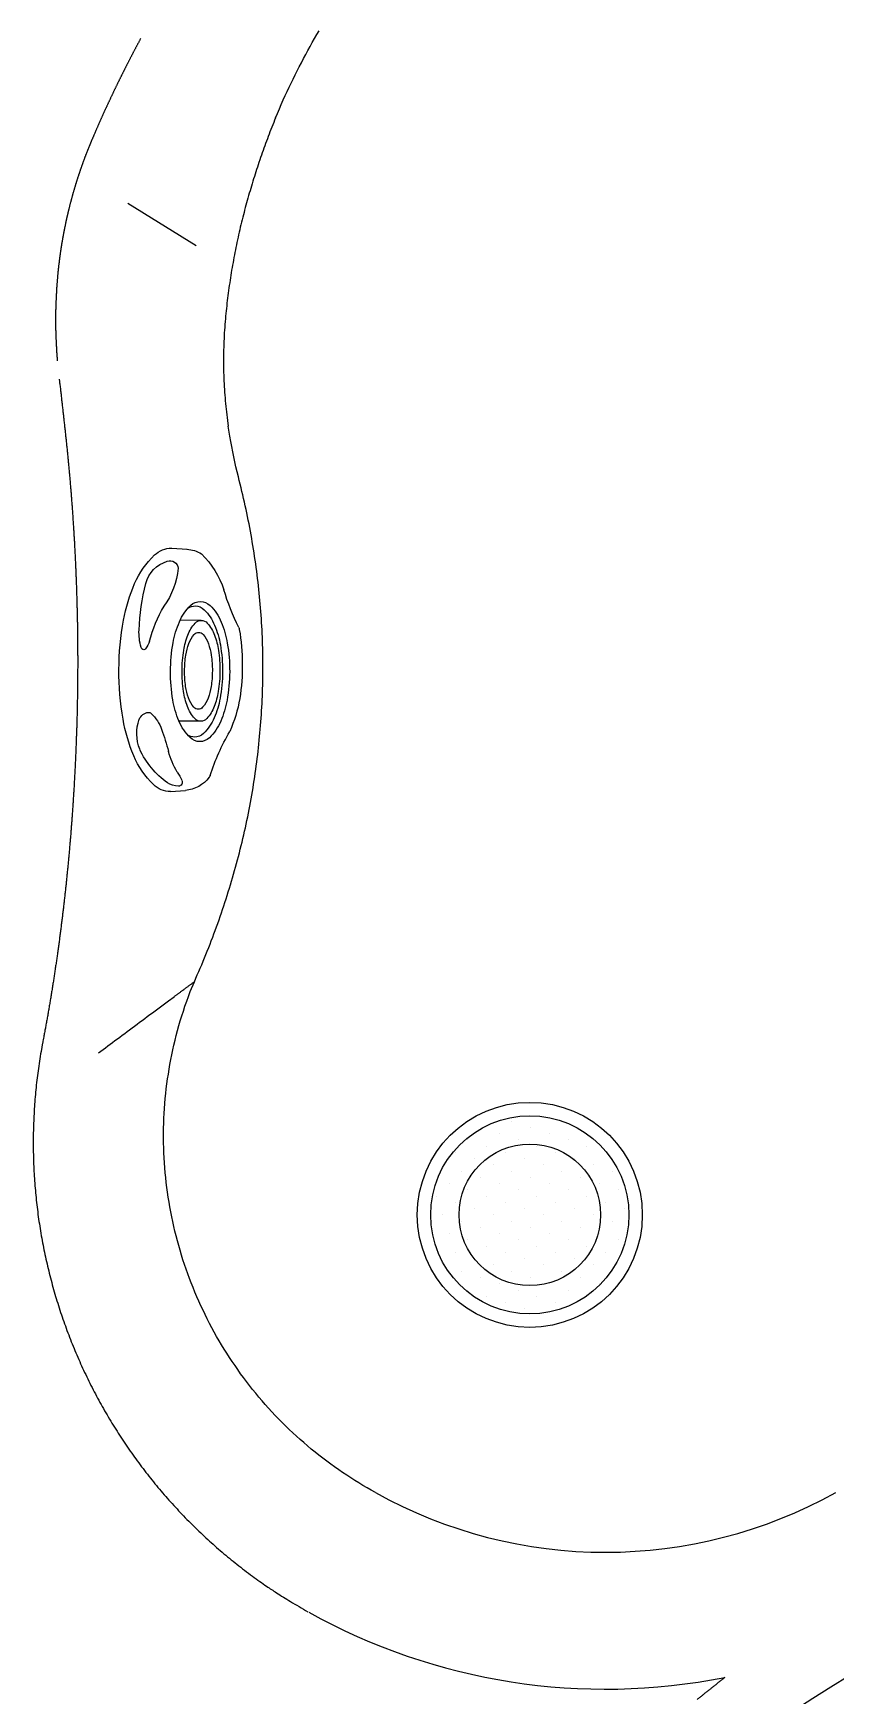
# Model space of a CAD drawing. Extents: x 527 to 614, y 487 to 635.
# Drawn here: x 554.04 to 568.21, y 525.26 to 554.62 of the extents above; entities that cross this region are included whole.
import ezdxf

# ---------------------------------------------------------------- set-up
doc = ezdxf.new("R2010")
doc.units = 0
doc.header["$MEASUREMENT"] = 0
doc.layers.add('1', color=4, linetype='Continuous')
doc.layers.add('SPA', color=2, linetype='Continuous')

# ---------------------------------------------------------------- blocks, each defined once
blk = doc.blocks.new('94JET')
at = {"layer": '1', "color": 2}
for p, q in [((0.921, 2.15), (1.187, 2.128)), ((1.45, 0.905), (1.065, 0.905)), ((1.45, -0.876), (1.076, -0.876)), ((0.921, -2.15), (1.195, -2.132))]:
    blk.add_line(p, q, dxfattribs=at)
blk.add_lwpolyline([(0.921, 2.15, 0.194525), (0.62, 2.028, 0.099704), (0.27, 1.52, 0.05735), (0.077, 0.875, 0.043939), (0, 0, 0.043939), (0.077, -0.875, 0.05735), (0.27, -1.52, 0.099704), (0.62, -2.028, 0.194525), (0.921, -2.15, 0.194525)], format="xyb", dxfattribs=at)
for points in [[(1.956, 0.027, 0.043317), (1.912, 0.531, 0.056661), (1.803, 0.902, 0.099192), (1.604, 1.195, 0.196409), (1.433, 1.265, 0.196409), (1.263, 1.195, 0.099192), (1.064, 0.902, 0.056661), (0.954, 0.531, 0.043317), (0.911, 0.027, 0.043317), (0.954, -0.477, 0.056661), (1.064, -0.849, 0.099192), (1.263, -1.142, 0.196409), (1.433, -1.211, 0.196409), (1.604, -1.142, 0.099192), (1.803, -0.849, 0.056661), (1.912, -0.477, 0.043317)], [(1.45, -0.876, 0.211502), (1.556, -0.829, 0.094638), (1.687, -0.615, 0.051331), (1.756, -0.349, 0.038645), (1.785, 0.015, 0.038645), (1.756, 0.378, 0.051331), (1.687, 0.644, 0.094638), (1.556, 0.858, 0.211502), (1.45, 0.905, 0.211502), (1.344, 0.858, 0.094638), (1.213, 0.644, 0.051331), (1.143, 0.378, 0.038645), (1.115, 0.015, 0.038645), (1.143, -0.349, 0.051331), (1.213, -0.615, 0.094638), (1.344, -0.829, 0.211502)]]:
    blk.add_lwpolyline(points, format="xyb", close=True, dxfattribs=at)
at = {"layer": '1', "color": 3}
for points in [[(1.83, 0.027, 0.043317), (1.789, 0.498, 0.056661), (1.686, 0.846, 0.099192), (1.5, 1.12, 0.196409), (1.341, 1.185, 0.139465), (1.221, 1.151, 0.099192)], [(1.221, -1.097, 0.139465), (1.341, -1.131, 0.196409), (1.5, -1.066, 0.099192), (1.686, -0.792, 0.056661), (1.789, -0.445, 0.043317), (1.83, 0.027, 0.043317)]]:
    blk.add_lwpolyline(points, format="xyb", dxfattribs=at)
blk.add_lwpolyline([(1.405, -0.664, 0.216678), (1.482, -0.629, 0.092908), (1.578, -0.465, 0.049579), (1.629, -0.263, 0.037156), (1.65, 0.015, 0.037156), (1.629, 0.292, 0.049579), (1.578, 0.494, 0.092908), (1.482, 0.658, 0.216678), (1.405, 0.693, 0.216678), (1.328, 0.658, 0.092908), (1.232, 0.494, 0.049579), (1.18, 0.292, 0.037156), (1.16, 0.015, 0.037156), (1.18, -0.263, 0.049579), (1.232, -0.465, 0.092908), (1.328, -0.629, 0.216678)], format="xyb", close=True, dxfattribs=at)
at = {"layer": '1', "color": 2}
for centre, radius, start, end in [((1.139, 1.557), 0.573, 35.9872, 85.3803), ((1.506, 1.824), 0.119, 17.5387, 35.9872), ((5.326, 3.031), 3.886, 197.5387, 210.0725), ((-0.387, 0.06), 2.563, 9.9192, 23.5403), ((-1.707, -0.062), 3.886, 350.2358, 8.3326), ((5.966, -2.677), 4.308, 153.4774, 163.0192), ((2.005, -0.701), 0.119, 333.4774, 350.2358), ((0.343, -0.913), 1.586, 314.1906, 341.365), ((1.155, -1.578), 0.556, 273.3737, 301.881)]:
    blk.add_arc(centre, radius, start, end, dxfattribs=at)
at = {"layer": '1', "color": 3}
for centre, radius, start, end in [((1.783, 0.735), 1.56, 125.9518, 154.4901), ((1.062, 1.678), 0.375, 90.333, 121.4248), ((2.518, 0.959), 1.705, 150.2332, 163.6622), ((0.571, 2.169), 0.592, 322.0648, 338.2692), ((1.061, 1.984), 0.0685, 330.254, 90.9551), ((1.083, 1.125), 0.762, 158.3465, 199.0444), ((-3.065, 2.471), 4.079, 339.6279, 345.3447), ((0.063, 1.308), 0.743, 313.5517, 339.6906), ((0.542, 0.942), 0.19, 200.0641, 264.4059), ((0.53, 0.818), 0.0654, 264.4059, 313.5517), ((1.29, -0.659), 0.939, 163.5628, 182.5916), ((0.458, -0.416), 0.0728, 137.8056, 161.5776), ((0.436, -0.396), 0.042, 36.1572, 137.8056), ((0.053, -0.676), 0.517, 19.6286, 36.1572), ((2.77, 0.041), 2.296, 193.6863, 210.4486), ((4.122, -0.595), 3.771, 181.612, 194.2575), ((-0.393, -1.943), 1.44, 5.8985, 34.7447), ((1.007, -1.384), 0.558, 194.4882, 252.9172), ((0.894, -1.781), 0.146, 249.6717, 354.5827)]:
    blk.add_arc(centre, radius, start, end, dxfattribs=at)
blk = doc.blocks.new('*X2')
at = {"color": 0}
for p, q in [((200.332, 336.627), (200.332, 336.627)), ((200.597, 336.892), (200.597, 336.892)), ((200.995, 336.76), (200.995, 336.76)), ((201.393, 336.627), (201.393, 336.627)), ((199.669, 336.494), (199.669, 336.494)), ((200.067, 336.362), (200.067, 336.362)), ((200.73, 336.494), (200.73, 336.494)), ((201.128, 336.362), (201.128, 336.362)), ((201.791, 336.494), (201.791, 336.494)), ((202.188, 336.362), (202.188, 336.362)), ((199.404, 336.229), (199.404, 336.229)), ((199.802, 336.097), (199.802, 336.097)), ((200.2, 335.964), (200.2, 335.964)), ((200.465, 336.229), (200.465, 336.229)), ((200.863, 336.097), (200.863, 336.097)), ((201.26, 335.964), (201.26, 335.964)), ((201.525, 336.229), (201.525, 336.229)), ((201.923, 336.097), (201.923, 336.097)), ((202.321, 335.964), (202.321, 335.964)), ((202.586, 336.229), (202.586, 336.229)), ((199.272, 335.566), (199.272, 335.566)), ((199.537, 335.832), (199.537, 335.832)), ((199.934, 335.699), (199.934, 335.699)), ((200.332, 335.566), (200.332, 335.566)), ((200.597, 335.832), (200.597, 335.832)), ((200.995, 335.699), (200.995, 335.699)), ((201.393, 335.566), (201.393, 335.566)), ((201.658, 335.832), (201.658, 335.832)), ((202.056, 335.699), (202.056, 335.699)), ((202.454, 335.566), (202.454, 335.566)), ((202.719, 335.832), (202.719, 335.832)), ((199.006, 335.301), (199.006, 335.301)), ((199.669, 335.434), (199.669, 335.434)), ((200.067, 335.301), (200.067, 335.301)), ((200.73, 335.434), (200.73, 335.434)), ((201.128, 335.301), (201.128, 335.301)), ((201.791, 335.434), (201.791, 335.434)), ((202.188, 335.301), (202.188, 335.301)), ((202.851, 335.434), (202.851, 335.434)), ((199.139, 334.903), (199.139, 334.903)), ((199.404, 335.169), (199.404, 335.169)), ((199.802, 335.036), (199.802, 335.036)), ((200.2, 334.903), (200.2, 334.903)), ((200.465, 335.169), (200.465, 335.169)), ((200.863, 335.036), (200.863, 335.036)), ((201.26, 334.903), (201.26, 334.903)), ((201.525, 335.169), (201.525, 335.169)), ((201.923, 335.036), (201.923, 335.036)), ((202.321, 334.903), (202.321, 334.903)), ((202.586, 335.169), (202.586, 335.169)), ((202.984, 335.036), (202.984, 335.036)), ((199.272, 334.506), (199.272, 334.506)), ((199.537, 334.771), (199.537, 334.771)), ((199.934, 334.638), (199.934, 334.638)), ((200.332, 334.506), (200.332, 334.506)), ((200.597, 334.771), (200.597, 334.771)), ((200.995, 334.638), (200.995, 334.638)), ((201.393, 334.506), (201.393, 334.506)), ((201.658, 334.771), (201.658, 334.771)), ((202.056, 334.638), (202.056, 334.638)), ((202.454, 334.506), (202.454, 334.506)), ((202.719, 334.771), (202.719, 334.771)), ((199.006, 334.241), (199.006, 334.241)), ((199.669, 334.373), (199.669, 334.373)), ((200.067, 334.241), (200.067, 334.241)), ((200.73, 334.373), (200.73, 334.373)), ((201.128, 334.241), (201.128, 334.241)), ((201.791, 334.373), (201.791, 334.373)), ((202.188, 334.241), (202.188, 334.241)), ((202.851, 334.373), (202.851, 334.373)), ((199.404, 334.108), (199.404, 334.108)), ((199.802, 333.975), (199.802, 333.975)), ((200.2, 333.843), (200.2, 333.843)), ((200.465, 334.108), (200.465, 334.108)), ((200.863, 333.975), (200.863, 333.975)), ((201.26, 333.843), (201.26, 333.843)), ((201.525, 334.108), (201.525, 334.108)), ((201.923, 333.975), (201.923, 333.975)), ((202.321, 333.843), (202.321, 333.843)), ((202.586, 334.108), (202.586, 334.108)), ((199.537, 333.71), (199.537, 333.71)), ((199.934, 333.578), (199.934, 333.578)), ((200.332, 333.445), (200.332, 333.445)), ((200.597, 333.71), (200.597, 333.71)), ((200.995, 333.578), (200.995, 333.578)), ((201.393, 333.445), (201.393, 333.445)), ((201.658, 333.71), (201.658, 333.71)), ((202.056, 333.578), (202.056, 333.578)), ((202.454, 333.445), (202.454, 333.445)), ((199.669, 333.312), (199.669, 333.312)), ((200.067, 333.18), (200.067, 333.18)), ((200.73, 333.312), (200.73, 333.312)), ((201.128, 333.18), (201.128, 333.18)), ((201.791, 333.312), (201.791, 333.312)), ((200.465, 333.047), (200.465, 333.047)), ((200.863, 332.915), (200.863, 332.915)), ((201.525, 333.047), (201.525, 333.047))]:
    blk.add_line(p, q, dxfattribs=at)
blk = doc.blocks.new('DRAIN')
at = {"layer": '1', "color": 2}
for radius in [1.75, 1.25]:
    blk.add_circle((0, 0), radius, dxfattribs=at)
at = {"layer": '1', "color": 3, "xscale": 0.8339416050646733, "yscale": 0.8339416050646733, "zscale": 0.8339416050646733}
blk.add_blockref('*X2', (-167.604, -279.291), dxfattribs=at)
blk = doc.blocks.new('2010VANGUARD')
at = {"layer": '1', "color": 3, "linetype": 'Continuous'}
blk.add_line((28.814, 46.593), (30.019, 45.846), dxfattribs=at)
for points in [[(29.04, 49.501), (29.032, 49.485, 0.000231), (29.022, 49.468, 0.000228), (29.013, 49.451, 0.000228), (29.004, 49.434, 0.000228), (28.995, 49.417, 0.000228), (28.986, 49.4, 0.000228), (28.977, 49.383, 0.000227), (28.968, 49.366, 0.000228), (28.959, 49.349, 0.000228), (28.95, 49.332, 0.000227), (28.941, 49.315, 0.000227), (28.932, 49.299, 0.000227), (28.923, 49.282, 0.000227), (28.914, 49.265, 0.000227), (28.905, 49.248, 0.000227), (28.896, 49.231, 0.000227), (28.888, 49.214, 0.000227), (28.879, 49.197, 0.000227), (28.87, 49.179, 0.000226), (28.861, 49.162, 0.000227), (28.852, 49.145, 0.000226), (28.843, 49.128, 0.000226), (28.835, 49.111, 0.000226), (28.826, 49.094, 0.000226), (28.817, 49.077, 0.000226), (28.808, 49.06, 0.000226), (28.8, 49.043, 0.000226), (28.791, 49.026, 0.000227), (28.782, 49.009, 0.000226), (28.774, 48.992, 0.000226), (28.765, 48.975, 0.000226), (28.756, 48.957, 0.000226), (28.748, 48.94, 0.000226), (28.739, 48.923, 0.000226), (28.73, 48.906, 0.000226), (28.722, 48.889, 0.000226), (28.713, 48.872, 0.000226), (28.705, 48.854, 0.000226), (28.696, 48.837, 0.000226), (28.688, 48.82, 0.000225), (28.679, 48.803, 0.000226), (28.671, 48.786, 0.000226), (28.662, 48.768, 0.000225), (28.654, 48.751, 0.000225), (28.645, 48.734, 0.000225), (28.637, 48.717, 0.000225), (28.628, 48.7, 0.000225), (28.62, 48.682, 0.000225), (28.612, 48.665, 0.000226), (28.603, 48.648, 0.000225), (28.595, 48.63, 0.000224), (28.587, 48.613, 0.000224), (28.578, 48.596, 0.000225), (28.57, 48.579, 0.000225), (28.562, 48.561, 0.000225), (28.553, 48.544, 0.000225), (28.545, 48.527, 0.000225), (28.537, 48.509, 0.000226), (28.529, 48.492, 0.000226), (28.52, 48.475, 0.000226), (28.512, 48.457, 0.000219), (28.504, 48.44, 0.000158), (28.499, 48.428, 0.000302), (28.488, 48.405, 0.000226), (28.48, 48.388, 0.000227), (28.472, 48.37, 0.000227), (28.463, 48.353, 0.000227), (28.455, 48.336, 0.000227), (28.447, 48.318, 0.000227), (28.439, 48.301, 0.000228), (28.431, 48.283, 0.000228), (28.423, 48.266, 0.000228), (28.415, 48.248, 0.000228), (28.407, 48.231, 0.000228), (28.399, 48.213, 0.00023), (28.391, 48.196, 0.000233), (28.383, 48.178, 0.000234), (28.375, 48.161, 0.000233), (28.367, 48.143, 0.000233), (28.359, 48.126, 0.000233), (28.352, 48.108, 0.000232), (28.344, 48.091, 0.000232), (28.336, 48.073, 0.000232), (28.328, 48.056, 0.000232), (28.32, 48.038, 0.000231), (28.312, 48.021, 0.000229), (28.305, 48.003, 0.000231), (28.297, 47.985, 0.000235), (28.289, 47.968, 0.000228), (28.281, 47.95, 0.000214), (28.274, 47.933, 0.000236), (28.266, 47.915, 0.000277), (28.258, 47.897, 0.000209), (28.251, 47.88, 0.000075), (28.244, 47.865, 0.000305), (28.235, 47.844, 0.000504), (28.222, 47.814, 0.000247), (28.205, 47.775, 0.000247)], [(28.205, 47.774), (28.199, 47.759, 0.000235), (28.192, 47.744, 0.00022), (28.186, 47.729, 0.000235), (28.179, 47.714, 0.000286), (28.173, 47.699, 0.000334), (28.167, 47.684, 0.000391), (28.16, 47.669, 0.000449), (28.154, 47.654, 0.000493), (28.148, 47.64, 0.000507), (28.142, 47.625, 0.000488), (28.136, 47.611, 0.00048), (28.13, 47.596, 0.000487), (28.124, 47.582, 0.000488), (28.119, 47.567, 0.000487), (28.113, 47.553, 0.000484), (28.107, 47.538, 0.000484), (28.101, 47.524, 0.000484), (28.095, 47.509, 0.000485), (28.09, 47.494, 0.000483), (28.084, 47.48, 0.000483), (28.078, 47.465, 0.000485), (28.073, 47.451, 0.000484), (28.067, 47.436, 0.000484), (28.062, 47.421, 0.000483), (28.056, 47.407, 0.000483), (28.05, 47.392, 0.000484), (28.045, 47.377, 0.000484), (28.039, 47.363, 0.000484), (28.034, 47.348, 0.000484), (28.029, 47.333, 0.000484), (28.023, 47.318, 0.000484), (28.018, 47.304, 0.000483), (28.013, 47.289, 0.000484), (28.007, 47.274, 0.000486), (28.002, 47.259, 0.000485), (27.997, 47.245, 0.000484), (27.992, 47.23, 0.000485), (27.986, 47.215, 0.000484), (27.981, 47.2, 0.000484), (27.976, 47.185, 0.000484), (27.971, 47.171, 0.000485), (27.966, 47.156, 0.000485), (27.961, 47.141, 0.000484), (27.956, 47.126, 0.000485), (27.951, 47.111, 0.000484), (27.946, 47.096, 0.000484), (27.941, 47.081, 0.000486), (27.936, 47.066, 0.000485), (27.931, 47.052, 0.000484), (27.926, 47.037, 0.000484), (27.922, 47.022, 0.000485), (27.917, 47.007, 0.000486), (27.912, 46.992, 0.000485), (27.907, 46.977, 0.000483), (27.903, 46.962, 0.000485), (27.898, 46.947, 0.000486), (27.893, 46.932, 0.000485), (27.889, 46.917, 0.000485), (27.884, 46.902, 0.000485), (27.88, 46.887, 0.000485), (27.875, 46.872, 0.000485), (27.871, 46.857, 0.000485), (27.866, 46.842, 0.000486), (27.862, 46.827, 0.000486), (27.857, 46.812, 0.000484), (27.853, 46.797, 0.000486), (27.849, 46.782, 0.000487), (27.844, 46.766, 0.000487), (27.84, 46.751, 0.000485), (27.836, 46.736, 0.000485), (27.832, 46.721, 0.000486), (27.828, 46.706, 0.000485), (27.823, 46.691, 0.000486), (27.819, 46.676, 0.000486), (27.815, 46.661, 0.000485), (27.811, 46.645, 0.000484), (27.807, 46.63, 0.000486), (27.803, 46.615, 0.000485), (27.799, 46.6, 0.000485), (27.795, 46.585, 0.000485), (27.791, 46.57, 0.000485), (27.787, 46.554, 0.000485), (27.783, 46.539, 0.000484), (27.78, 46.524, 0.000485), (27.776, 46.509, 0.000486), (27.772, 46.493, 0.000485), (27.768, 46.478, 0.000485), (27.764, 46.463, 0.000485), (27.761, 46.448, 0.000485), (27.757, 46.432, 0.000485), (27.753, 46.417, 0.000485), (27.75, 46.402, 0.000486), (27.746, 46.387, 0.000486), (27.743, 46.371, 0.000485), (27.739, 46.356, 0.000485), (27.736, 46.341, 0.000485), (27.732, 46.325, 0.000486), (27.729, 46.31, 0.000486), (27.726, 46.295, 0.000485), (27.722, 46.279, 0.000487), (27.719, 46.264, 0.000486), (27.716, 46.249, 0.000485), (27.712, 46.233, 0.000486), (27.709, 46.218, 0.000486), (27.706, 46.203, 0.000485), (27.703, 46.187, 0.000488), (27.699, 46.172, 0.000486), (27.696, 46.157, 0.000485), (27.693, 46.141, 0.000487), (27.69, 46.126, 0.000486), (27.687, 46.11, 0.000488), (27.684, 46.095, 0.000487), (27.681, 46.08, 0.000485), (27.678, 46.064, 0.000488), (27.675, 46.049, 0.000488), (27.672, 46.033, 0.000486), (27.67, 46.018, 0.000487), (27.667, 46.003, 0.00049), (27.664, 45.987, 0.000488), (27.661, 45.972, 0.000488), (27.659, 45.956, 0.000488), (27.656, 45.941, 0.000489), (27.653, 45.925, 0.000489), (27.651, 45.91, 0.000488), (27.648, 45.894, 0.00049), (27.645, 45.879, 0.000489), (27.643, 45.863, 0.00049), (27.64, 45.848, 0.000489), (27.638, 45.832, 0.000489), (27.635, 45.817, 0.00049), (27.633, 45.801, 0.000489), (27.631, 45.786, 0.000489), (27.628, 45.771, 0.000493), (27.626, 45.755, 0.000493), (27.624, 45.74, 0.000495), (27.621, 45.724, 0.000496), (27.619, 45.709, 0.000497), (27.617, 45.693, 0.000499), (27.615, 45.678, 0.000501), (27.613, 45.662, 0.000502), (27.61, 45.647, 0.000505), (27.608, 45.631, 0.000506), (27.606, 45.615, 0.000508), (27.604, 45.6, 0.000509), (27.602, 45.584, 0.000508), (27.6, 45.569, 0.000502), (27.598, 45.553, 0.000498), (27.597, 45.538, 0.000497), (27.595, 45.522, 0.000495), (27.593, 45.507, 0.000493), (27.591, 45.492, 0.000488), (27.589, 45.476, 0.000489), (27.588, 45.461, 0.000487), (27.586, 45.445, 0.000483), (27.584, 45.43, 0.000482), (27.583, 45.414, 0.000482), (27.581, 45.399, 0.000479), (27.579, 45.383, 0.000476), (27.578, 45.368, 0.000474), (27.576, 45.352, 0.000473), (27.575, 45.337, 0.000471), (27.573, 45.321, 0.000466), (27.572, 45.306, 0.000462), (27.571, 45.291, 0.000461), (27.569, 45.275, 0.000459), (27.568, 45.26, 0.000458), (27.567, 45.244, 0.000456), (27.565, 45.229, 0.000452), (27.564, 45.214, 0.000452), (27.563, 45.198, 0.000452), (27.562, 45.183, 0.000449), (27.561, 45.167, 0.000446), (27.559, 45.152, 0.000445), (27.558, 45.137, 0.000445), (27.557, 45.121, 0.000442), (27.556, 45.106, 0.00044), (27.555, 45.091, 0.000441), (27.554, 45.075, 0.000441), (27.553, 45.06, 0.000442), (27.552, 45.045, 0.000445), (27.551, 45.029, 0.000444), (27.55, 45.014, 0.000446), (27.55, 44.998, 0.000446), (27.549, 44.983, 0.000446), (27.548, 44.968, 0.000446), (27.547, 44.952, 0.000446), (27.546, 44.937, 0.000447), (27.546, 44.921, 0.000449), (27.545, 44.906, 0.000448), (27.544, 44.89, 0.000447), (27.544, 44.875, 0.000449), (27.543, 44.86, 0.000449), (27.542, 44.844, 0.000449), (27.542, 44.829, 0.000451), (27.541, 44.813, 0.00045), (27.541, 44.798, 0.00045), (27.54, 44.782, 0.00045), (27.54, 44.767, 0.000451), (27.54, 44.752, 0.00045), (27.539, 44.736, 0.00045), (27.539, 44.721, 0.000451), (27.538, 44.705, 0.00045), (27.538, 44.69, 0.00045), (27.538, 44.674, 0.000451), (27.538, 44.659, 0.00045), (27.537, 44.644, 0.00045), (27.537, 44.628, 0.000451), (27.537, 44.613, 0.00045), (27.537, 44.597, 0.00045), (27.537, 44.582, 0.000449), (27.537, 44.566, 0.000449), (27.537, 44.551, 0.00045), (27.537, 44.535, 0.000449), (27.537, 44.52, 0.000449), (27.537, 44.505, 0.00045), (27.537, 44.489, 0.000449), (27.537, 44.474, 0.000449), (27.537, 44.458, 0.000449), (27.537, 44.443, 0.000449), (27.537, 44.427, 0.000449), (27.537, 44.412, 0.00045), (27.538, 44.397, 0.000449), (27.538, 44.381, 0.000449), (27.538, 44.366, 0.00045), (27.538, 44.35, 0.000449), (27.539, 44.335, 0.000449), (27.539, 44.319, 0.000449), (27.54, 44.304, 0.000448), (27.54, 44.288, 0.000448), (27.54, 44.273, 0.000449), (27.541, 44.258, 0.000451), (27.541, 44.242, 0.000453), (27.542, 44.227, 0.000454), (27.543, 44.211, 0.000455), (27.543, 44.196, 0.000455), (27.544, 44.18, 0.000457), (27.544, 44.165, 0.000459), (27.545, 44.149, 0.00046), (27.546, 44.134, 0.00046), (27.546, 44.118, 0.000462), (27.547, 44.103, 0.000464), (27.548, 44.088, 0.000464), (27.549, 44.072, 0.000466), (27.55, 44.057, 0.000467), (27.551, 44.041, 0.000466), (27.551, 44.026, 0.000465), (27.552, 44.01, 0.000476), (27.553, 43.995, 0.00049), (27.554, 43.979, 0.00048), (27.555, 43.963, 0.000457), (27.556, 43.948, 0.000512), (27.558, 43.932, 0.000598), (27.559, 43.916, 0.00045), (27.56, 43.902, 0.000166), (27.561, 43.888, 0.000719), (27.562, 43.869, 0.001138), (27.565, 43.841, 0.000563), (27.567, 43.809, 0.000563)], [(27.602, 43.482), (27.606, 43.441, -0.000056), (27.611, 43.4, -0.000056), (27.616, 43.359, -0.000056), (27.621, 43.318, -0.000058), (27.625, 43.277, -0.00006), (27.63, 43.236, -0.000061), (27.635, 43.195, -0.000062), (27.639, 43.154, -0.000064), (27.644, 43.113, -0.000065), (27.649, 43.072, -0.000066), (27.653, 43.031, -0.000068), (27.658, 42.99, -0.000069), (27.663, 42.949, -0.00007), (27.667, 42.908, -0.000071), (27.672, 42.867, -0.000073), (27.676, 42.826, -0.000074), (27.681, 42.785, -0.000075), (27.685, 42.744, -0.000076), (27.69, 42.703, -0.000078), (27.694, 42.662, -0.000082), (27.699, 42.621, -0.00008), (27.703, 42.58, -0.000074), (27.708, 42.539, -0.000085), (27.712, 42.498, -0.000115), (27.717, 42.457, -0.000188), (27.721, 42.416, -0.000325), (27.726, 42.375, -0.000355), (27.73, 42.333, -0.0003), (27.734, 42.291, -0.000283), (27.739, 42.249, -0.000292), (27.743, 42.207, -0.000295), (27.747, 42.165, -0.000292), (27.751, 42.123, -0.000291), (27.755, 42.082, -0.000291), (27.759, 42.04, -0.000291), (27.763, 41.998, -0.00029), (27.767, 41.956, -0.00029), (27.771, 41.914, -0.00029), (27.775, 41.872, -0.00029), (27.779, 41.83, -0.000289), (27.783, 41.788, -0.000289), (27.786, 41.746, -0.000289), (27.79, 41.704, -0.000289), (27.793, 41.662, -0.000288), (27.797, 41.62, -0.000288), (27.8, 41.579, -0.000288), (27.804, 41.537, -0.000288), (27.807, 41.495, -0.000287), (27.811, 41.453, -0.000287), (27.814, 41.411, -0.000287), (27.817, 41.369, -0.000287), (27.82, 41.327, -0.000287), (27.824, 41.285, -0.000286), (27.827, 41.243, -0.000286), (27.83, 41.201, -0.000286), (27.833, 41.159, -0.000286), (27.836, 41.117, -0.000286), (27.839, 41.075, -0.000285), (27.842, 41.033, -0.000285), (27.844, 40.991, -0.000285), (27.847, 40.949, -0.000285), (27.85, 40.907, -0.000284), (27.853, 40.865, -0.000284), (27.855, 40.823, -0.000284), (27.858, 40.781, -0.000284), (27.86, 40.739, -0.000283), (27.863, 40.697, -0.000283), (27.865, 40.655, -0.000283), (27.868, 40.613, -0.000283), (27.87, 40.571, -0.000283), (27.872, 40.529, -0.000283), (27.875, 40.487, -0.000283), (27.877, 40.445, -0.000283), (27.879, 40.403, -0.000283), (27.881, 40.361, -0.000283), (27.883, 40.319, -0.000282), (27.885, 40.277, -0.000282), (27.887, 40.235, -0.000282), (27.889, 40.193, -0.000282), (27.891, 40.151, -0.000282), (27.893, 40.109, -0.000281), (27.894, 40.067, -0.000281), (27.896, 40.025, -0.000281), (27.898, 39.983, -0.000281), (27.899, 39.94, -0.000281), (27.901, 39.898, -0.00028), (27.903, 39.856, -0.00028), (27.904, 39.814, -0.00028), (27.905, 39.772, -0.00028), (27.907, 39.73, -0.00028), (27.908, 39.688, -0.00028), (27.909, 39.646, -0.000279), (27.911, 39.604, -0.000279), (27.912, 39.562, -0.000279), (27.913, 39.52, -0.000279), (27.914, 39.478, -0.000279), (27.915, 39.436, -0.000278), (27.916, 39.394, -0.000278), (27.917, 39.352, -0.000278), (27.918, 39.309, -0.000278), (27.919, 39.267, -0.000278), (27.92, 39.225, -0.000277), (27.921, 39.183, -0.000277), (27.921, 39.141, -0.000277), (27.922, 39.099, -0.000277), (27.923, 39.057, -0.000276), (27.923, 39.015, -0.000276), (27.924, 38.973, -0.000276), (27.924, 38.931, -0.000276), (27.925, 38.889, -0.000276), (27.925, 38.847, -0.000276), (27.925, 38.804, -0.000276), (27.926, 38.762, -0.000276), (27.926, 38.72, -0.000276), (27.926, 38.678, -0.000276), (27.926, 38.636, -0.000276), (27.927, 38.594, -0.000276), (27.927, 38.552, -0.000275), (27.927, 38.51, -0.000275), (27.927, 38.468, -0.000275), (27.927, 38.426, -0.000275), (27.927, 38.384, -0.000275), (27.926, 38.342, -0.000275), (27.926, 38.299, -0.000275), (27.926, 38.257, -0.000275), (27.926, 38.215, -0.000275), (27.925, 38.173, -0.000275), (27.925, 38.131, -0.000275), (27.924, 38.089, -0.000275), (27.924, 38.047, -0.000275), (27.923, 38.005, -0.000275), (27.923, 37.963, -0.000275), (27.922, 37.921, -0.000275), (27.922, 37.879, -0.000275), (27.921, 37.836, -0.000275), (27.92, 37.794, -0.000275), (27.919, 37.752, -0.000275), (27.918, 37.71, -0.000274), (27.918, 37.668, -0.000274), (27.917, 37.626, -0.000274), (27.916, 37.584, -0.000275), (27.915, 37.542, -0.000275), (27.913, 37.5, -0.000275), (27.912, 37.458, -0.000275), (27.911, 37.416, -0.000275), (27.91, 37.374, -0.000275), (27.909, 37.331, -0.000275), (27.907, 37.289, -0.000276), (27.906, 37.247, -0.000276), (27.905, 37.205, -0.000276), (27.903, 37.163, -0.000276), (27.902, 37.121, -0.000276), (27.9, 37.079, -0.000276), (27.898, 37.037, -0.000276), (27.897, 36.995, -0.000276), (27.895, 36.953, -0.000276), (27.893, 36.911, -0.000277), (27.892, 36.869, -0.000277), (27.89, 36.827, -0.000277), (27.888, 36.785, -0.000277), (27.886, 36.742, -0.000277), (27.884, 36.7, -0.000277), (27.882, 36.658, -0.000277), (27.88, 36.616, -0.000278), (27.878, 36.574, -0.000277), (27.876, 36.532, -0.000278), (27.873, 36.49, -0.000278), (27.871, 36.448, -0.000278), (27.869, 36.406, -0.000278), (27.866, 36.364, -0.000278), (27.864, 36.322, -0.000278), (27.862, 36.28, -0.000278), (27.859, 36.238, -0.000278), (27.857, 36.196, -0.000278), (27.854, 36.154, -0.000278), (27.851, 36.112, -0.000278), (27.849, 36.07, -0.000279), (27.846, 36.028, -0.000279), (27.843, 35.986, -0.000279), (27.84, 35.944, -0.000279), (27.838, 35.902, -0.00028), (27.835, 35.86, -0.00028), (27.832, 35.818, -0.00028), (27.829, 35.776, -0.000281), (27.826, 35.734, -0.000281), (27.823, 35.692, -0.000281), (27.819, 35.65, -0.000282), (27.816, 35.608, -0.000282), (27.813, 35.566, -0.000282), (27.81, 35.524, -0.000283), (27.806, 35.482, -0.000283), (27.803, 35.44, -0.000283), (27.799, 35.398, -0.000284), (27.796, 35.356, -0.000284), (27.792, 35.314, -0.000284), (27.789, 35.272, -0.000285), (27.785, 35.23, -0.000285), (27.782, 35.188, -0.000285), (27.778, 35.146, -0.000286), (27.774, 35.104, -0.000286), (27.77, 35.063, -0.000286), (27.766, 35.021, -0.000286), (27.762, 34.979, -0.000287), (27.758, 34.937, -0.000287), (27.754, 34.895, -0.000287), (27.75, 34.853, -0.000288), (27.746, 34.811, -0.000288), (27.742, 34.769, -0.000288), (27.738, 34.727, -0.000289), (27.734, 34.685, -0.000289), (27.729, 34.643, -0.000289), (27.725, 34.602, -0.00029), (27.721, 34.56, -0.000291), (27.716, 34.518, -0.000291), (27.712, 34.476, -0.000292), (27.707, 34.434, -0.000292), (27.702, 34.392, -0.000293), (27.698, 34.35, -0.000293), (27.693, 34.309, -0.000294), (27.688, 34.267, -0.000294), (27.684, 34.225, -0.000295), (27.679, 34.183, -0.000295), (27.674, 34.141, -0.000295), (27.669, 34.1, -0.000296), (27.664, 34.058, -0.000297), (27.659, 34.016, -0.000297), (27.654, 33.974, -0.000298), (27.649, 33.932, -0.000298), (27.643, 33.891, -0.000299), (27.638, 33.849, -0.000299), (27.633, 33.807, -0.0003), (27.627, 33.765, -0.0003), (27.622, 33.724, -0.000301), (27.617, 33.682, -0.000301), (27.611, 33.64, -0.000302), (27.606, 33.598, -0.000302), (27.6, 33.557, -0.000303), (27.594, 33.515, -0.000303), (27.589, 33.473, -0.000304), (27.583, 33.431, -0.000305), (27.577, 33.39, -0.000305), (27.571, 33.348, -0.000306), (27.565, 33.306, -0.000306), (27.559, 33.265, -0.000306), (27.553, 33.223, -0.000307), (27.547, 33.181, -0.000307), (27.541, 33.14, -0.000308), (27.535, 33.098, -0.000309), (27.529, 33.056, -0.00031), (27.523, 33.015, -0.000311), (27.516, 32.973, -0.000312), (27.51, 32.932, -0.000312), (27.503, 32.89, -0.000313), (27.497, 32.848, -0.000314), (27.49, 32.807, -0.000315), (27.484, 32.765, -0.000316), (27.477, 32.724, -0.000317), (27.47, 32.682, -0.000318), (27.464, 32.641, -0.000318), (27.457, 32.599, -0.000319), (27.45, 32.557, -0.00032), (27.443, 32.516, -0.000321), (27.436, 32.474, -0.000322), (27.429, 32.433, -0.000323), (27.422, 32.391, -0.000323), (27.415, 32.35, -0.000322), (27.408, 32.309, -0.000326), (27.401, 32.267, -0.000334), (27.393, 32.226, -0.000325), (27.386, 32.184, -0.000303), (27.379, 32.143, -0.000336), (27.371, 32.101, -0.000406), (27.363, 32.059, -0.000309), (27.356, 32.018, -0.0001), (27.349, 31.982, -0.000428), (27.341, 31.936, -0.000762), (27.328, 31.865, -0.000372), (27.309, 31.769, -0.000372)], [(27.308, 31.761), (27.28, 31.608, 0.004622), (27.252, 31.436, 0.004504), (27.228, 31.268, 0.004494), (27.206, 31.1, 0.004475), (27.188, 30.932, 0.004464), (27.173, 30.763, 0.004454), (27.161, 30.594, 0.004447), (27.152, 30.424, 0.00444), (27.145, 30.255, 0.004436), (27.142, 30.085, 0.004433), (27.142, 29.916, 0.004433), (27.145, 29.746, 0.004434), (27.151, 29.577, 0.004437), (27.16, 29.407, 0.004441), (27.172, 29.238, 0.004448), (27.187, 29.069, 0.004458), (27.205, 28.9, 0.004465), (27.226, 28.732, 0.004471), (27.25, 28.564, 0.004467), (27.277, 28.397, 0.004453), (27.307, 28.23, 0.004444), (27.34, 28.063, 0.004436), (27.376, 27.898, 0.00443), (27.415, 27.733, 0.004424), (27.457, 27.569, 0.004421), (27.501, 27.405, 0.004418), (27.549, 27.243, 0.004417), (27.6, 27.081, 0.004418), (27.653, 26.92, 0.00442), (27.709, 26.761, 0.004423), (27.768, 26.602, 0.004427), (27.83, 26.444, 0.004433), (27.895, 26.287, 0.004441), (27.962, 26.132, 0.004452), (28.032, 25.978, 0.004457), (28.105, 25.825, 0.004457), (28.181, 25.673, 0.004453), (28.259, 25.523, 0.004443), (28.34, 25.374, 0.004437), (28.424, 25.227, 0.004433), (28.51, 25.081, 0.00443), (28.599, 24.937, 0.004428), (28.691, 24.795, 0.004428), (28.784, 24.654, 0.004429), (28.881, 24.515, 0.004431), (28.98, 24.377, 0.004434), (29.081, 24.241, 0.004439), (29.185, 24.108, 0.004445), (29.291, 23.975, 0.004452), (29.399, 23.845, 0.004461), (29.51, 23.717, 0.00447), (29.624, 23.591, 0.004481), (29.739, 23.466, 0.004487), (29.857, 23.344, 0.004487), (29.977, 23.224, 0.004469), (30.099, 23.107, 0.004437), (30.223, 22.991, 0.004471), (30.349, 22.877, 0.004542), (30.477, 22.766, 0.004408), (30.607, 22.658, 0.004158), (30.738, 22.552, 0.004596), (30.874, 22.446, 0.005317), (31.014, 22.342, 0.004007), (31.143, 22.249, 0.001508), (31.264, 22.163, 0.006143), (31.435, 22.05, 0.009786), (31.685, 21.896, 0.004828), (31.991, 21.714, 0.004828)]]:
    blk.add_lwpolyline(points, format="xyb", dxfattribs=at)
for points in [[(29.63, 32.576), (29.638, 32.583), (29.647, 32.589), (29.655, 32.595), (29.664, 32.602), (29.672, 32.608), (29.681, 32.614), (29.689, 32.62), (29.698, 32.627), (29.707, 32.633), (29.715, 32.64), (29.724, 32.646), (29.732, 32.652), (29.741, 32.659), (29.749, 32.665), (29.758, 32.671), (29.767, 32.678), (29.775, 32.684), (29.784, 32.691), (29.801, 32.704)], [(29.801, 32.704), (29.81, 32.71), (29.82, 32.717), (29.829, 32.724), (29.838, 32.731), (29.847, 32.738), (29.856, 32.744), (29.866, 32.751), (29.875, 32.758), (29.884, 32.765), (29.893, 32.772), (29.903, 32.779), (29.912, 32.786), (29.921, 32.793), (29.93, 32.799), (29.94, 32.806), (29.949, 32.813), (29.958, 32.82), (29.968, 32.827), (29.987, 32.841)], [(28.292, 31.582), (28.333, 31.613), (28.375, 31.644), (28.417, 31.675), (28.458, 31.706), (28.5, 31.737), (28.543, 31.769), (28.585, 31.8), (28.628, 31.832), (28.671, 31.864), (28.714, 31.895), (28.757, 31.928), (28.8, 31.96), (28.844, 31.992), (28.888, 32.025), (28.932, 32.058), (28.976, 32.09), (29.021, 32.124), (29.066, 32.157), (29.111, 32.191), (29.156, 32.224), (29.202, 32.259), (29.248, 32.293), (29.295, 32.327), (29.342, 32.362), (29.389, 32.397), (29.436, 32.433), (29.484, 32.468), (29.533, 32.504), (29.63, 32.576)]]:
    blk.add_lwpolyline(points, dxfattribs=at)
blk.add_circle((35.911, 28.723), 1.987, dxfattribs=at)
for centre, radius, start, end in [((59.369, -8.632), 34.219, 91.4363, 132.2578), ((37.247, 31.127), 10.781, 240.928, 281.277)]:
    blk.add_arc(centre, radius, start, end, dxfattribs=at)
at = {"layer": 'SPA'}
for points in [[(31.421, 48.096), (31.454, 48.176), (31.488, 48.255), (31.523, 48.335), (31.558, 48.414), (31.593, 48.491), (31.627, 48.565), (31.662, 48.638), (31.697, 48.711), (31.732, 48.783), (31.768, 48.856), (31.804, 48.928), (31.841, 49), (31.878, 49.072), (31.915, 49.143), (31.953, 49.214), (31.991, 49.285), (32.03, 49.356), (32.069, 49.427), (32.109, 49.497), (32.149, 49.567), (32.189, 49.637)], [(31.421, 48.096), (31.404, 48.055), (31.388, 48.014), (31.371, 47.973), (31.355, 47.932), (31.339, 47.891), (31.323, 47.85), (31.307, 47.809), (31.292, 47.768), (31.276, 47.727), (31.261, 47.686), (31.245, 47.644), (31.23, 47.603), (31.215, 47.562), (31.2, 47.52), (31.186, 47.479), (31.171, 47.437), (31.157, 47.395), (31.143, 47.354), (31.128, 47.312), (31.114, 47.27), (31.101, 47.229), (31.087, 47.187), (31.073, 47.145), (31.06, 47.103), (31.047, 47.061), (31.033, 47.019), (31.02, 46.977), (31.008, 46.935), (30.995, 46.893), (30.982, 46.851), (30.97, 46.808), (30.958, 46.766), (30.945, 46.724), (30.933, 46.681), (30.922, 46.639), (30.91, 46.597), (30.898, 46.554), (30.887, 46.512), (30.875, 46.469), (30.864, 46.426), (30.853, 46.384), (30.842, 46.341), (30.832, 46.298), (30.821, 46.254), (30.81, 46.21), (30.799, 46.165), (30.789, 46.121), (30.779, 46.076), (30.769, 46.032), (30.759, 45.988), (30.749, 45.943), (30.739, 45.899), (30.73, 45.854), (30.721, 45.81), (30.712, 45.765), (30.703, 45.721), (30.694, 45.676), (30.686, 45.631), (30.678, 45.587), (30.67, 45.542), (30.662, 45.497), (30.654, 45.453), (30.646, 45.408), (30.639, 45.363), (30.632, 45.318), (30.625, 45.273), (30.618, 45.229), (30.611, 45.184), (30.604, 45.139), (30.598, 45.094), (30.592, 45.049), (30.586, 45.004), (30.58, 44.959), (30.574, 44.914), (30.569, 44.869), (30.563, 44.823), (30.558, 44.778), (30.553, 44.733), (30.549, 44.688), (30.544, 44.642), (30.539, 44.596), (30.535, 44.549), (30.53, 44.499), (30.526, 44.449), (30.523, 44.399), (30.519, 44.349), (30.516, 44.299), (30.513, 44.249), (30.511, 44.199), (30.508, 44.149), (30.506, 44.1), (30.505, 44.05), (30.504, 44), (30.503, 43.95), (30.502, 43.9), (30.502, 43.85), (30.501, 43.8), (30.502, 43.75), (30.502, 43.7), (30.503, 43.65), (30.504, 43.601), (30.506, 43.551), (30.508, 43.501), (30.51, 43.451), (30.512, 43.401), (30.515, 43.351), (30.518, 43.301), (30.522, 43.251), (30.525, 43.202), (30.529, 43.152), (30.534, 43.102), (30.538, 43.052), (30.543, 43.002), (30.549, 42.953), (30.554, 42.903), (30.56, 42.853), (30.566, 42.804), (30.573, 42.754), (30.587, 42.655)], [(29.987, 32.841), (30.013, 32.901), (30.039, 32.961), (30.065, 33.021), (30.091, 33.081), (30.117, 33.141), (30.142, 33.201), (30.167, 33.262), (30.191, 33.322), (30.216, 33.383), (30.24, 33.443), (30.264, 33.504), (30.287, 33.565), (30.311, 33.626), (30.334, 33.687), (30.356, 33.748), (30.379, 33.81), (30.401, 33.871), (30.423, 33.933), (30.444, 33.994), (30.466, 34.056), (30.487, 34.118), (30.507, 34.18), (30.528, 34.241), (30.548, 34.304), (30.568, 34.366), (30.587, 34.428), (30.607, 34.49), (30.626, 34.552), (30.644, 34.615), (30.663, 34.677), (30.681, 34.74), (30.699, 34.803), (30.716, 34.866), (30.733, 34.928), (30.75, 34.991), (30.767, 35.054), (30.783, 35.118), (30.799, 35.181), (30.815, 35.244), (30.83, 35.307), (30.845, 35.371), (30.86, 35.434), (30.874, 35.498), (30.888, 35.561), (30.902, 35.625), (30.916, 35.689), (30.929, 35.753), (30.942, 35.816), (30.955, 35.88), (30.967, 35.944), (30.979, 36.008), (30.991, 36.072), (31.002, 36.137), (31.013, 36.201), (31.024, 36.265), (31.034, 36.329), (31.044, 36.394), (31.054, 36.458), (31.063, 36.522), (31.073, 36.587), (31.081, 36.651), (31.09, 36.716), (31.098, 36.78), (31.106, 36.845), (31.113, 36.91), (31.121, 36.974), (31.128, 37.039), (31.134, 37.104), (31.14, 37.169), (31.146, 37.234), (31.152, 37.298), (31.157, 37.363), (31.162, 37.428), (31.167, 37.493), (31.171, 37.558), (31.175, 37.623), (31.179, 37.688), (31.182, 37.753), (31.185, 37.818), (31.188, 37.883), (31.19, 37.948), (31.193, 38.013), (31.194, 38.078), (31.196, 38.143), (31.197, 38.208), (31.198, 38.274), (31.198, 38.339), (31.198, 38.404), (31.198, 38.469), (31.197, 38.534), (31.197, 38.599), (31.195, 38.664), (31.194, 38.729), (31.192, 38.794), (31.19, 38.859), (31.188, 38.924), (31.185, 38.99), (31.182, 39.055), (31.178, 39.12), (31.175, 39.185), (31.17, 39.249), (31.166, 39.314), (31.161, 39.379), (31.156, 39.444), (31.151, 39.509), (31.145, 39.574), (31.139, 39.639), (31.133, 39.704), (31.126, 39.768), (31.119, 39.833), (31.112, 39.898), (31.105, 39.962), (31.097, 40.027), (31.088, 40.092), (31.08, 40.156), (31.071, 40.221), (31.062, 40.285), (31.052, 40.35), (31.042, 40.414), (31.032, 40.479), (31.022, 40.543), (31.011, 40.607), (31, 40.671), (30.989, 40.735), (30.977, 40.8), (30.965, 40.864), (30.953, 40.928), (30.94, 40.992), (30.927, 41.056), (30.914, 41.119), (30.9, 41.183), (30.887, 41.247), (30.873, 41.31), (30.858, 41.374), (30.843, 41.437), (30.828, 41.501), (30.813, 41.564), (30.797, 41.628), (30.781, 41.691), (30.765, 41.755), (30.743, 41.844), (30.722, 41.933), (30.703, 42.023), (30.683, 42.113), (30.665, 42.202), (30.648, 42.293), (30.631, 42.383), (30.616, 42.473), (30.587, 42.655)], [(33.184, 23.818), (33.111, 23.859), (33.038, 23.901), (32.965, 23.944), (32.893, 23.988), (32.821, 24.033), (32.749, 24.078), (32.677, 24.125), (32.606, 24.173), (32.536, 24.221), (32.465, 24.27), (32.395, 24.321), (32.326, 24.372), (32.257, 24.424), (32.188, 24.478), (32.12, 24.532), (32.052, 24.587), (31.986, 24.643), (31.919, 24.7), (31.854, 24.757), (31.789, 24.816), (31.725, 24.875), (31.661, 24.935), (31.599, 24.995), (31.537, 25.057), (31.476, 25.119), (31.416, 25.182), (31.356, 25.245), (31.297, 25.309), (31.239, 25.374), (31.182, 25.44), (31.126, 25.506), (31.07, 25.573), (31.016, 25.641), (30.962, 25.709), (30.909, 25.778), (30.856, 25.848), (30.805, 25.918), (30.754, 25.989), (30.705, 26.06), (30.656, 26.132), (30.608, 26.205), (30.561, 26.278), (30.514, 26.352), (30.469, 26.426), (30.425, 26.501), (30.381, 26.577), (30.339, 26.653), (30.297, 26.729), (30.256, 26.806), (30.216, 26.884), (30.178, 26.961), (30.14, 27.04), (30.103, 27.119), (30.067, 27.198), (30.032, 27.278), (29.997, 27.358), (29.964, 27.438), (29.932, 27.52), (29.901, 27.601), (29.871, 27.683), (29.841, 27.765), (29.813, 27.848), (29.786, 27.931), (29.76, 28.014), (29.735, 28.098), (29.711, 28.182), (29.687, 28.266), (29.665, 28.35), (29.644, 28.435), (29.624, 28.52), (29.605, 28.605), (29.587, 28.69), (29.57, 28.776), (29.555, 28.862), (29.54, 28.948), (29.526, 29.034), (29.513, 29.121), (29.502, 29.207), (29.491, 29.294), (29.481, 29.381), (29.473, 29.468), (29.466, 29.555), (29.459, 29.642), (29.454, 29.729), (29.45, 29.817), (29.447, 29.904), (29.445, 29.992), (29.444, 30.079), (29.444, 30.166), (29.445, 30.254), (29.447, 30.341), (29.45, 30.429), (29.455, 30.516), (29.46, 30.604), (29.467, 30.691), (29.474, 30.778), (29.483, 30.864), (29.492, 30.951), (29.503, 31.037), (29.515, 31.124), (29.528, 31.21), (29.542, 31.295), (29.556, 31.381), (29.572, 31.466), (29.589, 31.552), (29.607, 31.637), (29.626, 31.722), (29.646, 31.808), (29.668, 31.893), (29.69, 31.979), (29.714, 32.065), (29.739, 32.151), (29.765, 32.237), (29.793, 32.323), (29.821, 32.409), (29.852, 32.496), (29.883, 32.582), (29.916, 32.668), (29.987, 32.841)]]:
    blk.add_lwpolyline(points, dxfattribs=at)
for points in [[(39.356, 20.554, 0.000095), (39.317, 20.523, 0.000109), (39.273, 20.488, 0.000107), (39.228, 20.452, 0.000105), (39.183, 20.416, 0.000103), (39.139, 20.381, 0.000101), (39.094, 20.345, 0.000099), (39.049, 20.309, 0.000097), (39.004, 20.273, 0.000094), (38.958, 20.236, 0.000092), (38.913, 20.2, 0.00009), (38.868, 20.164, 0.000087)], [(37.571, 19.114, 0.000003), (37.523, 19.076, -0.000006)]]:
    blk.add_lwpolyline(points, format="xyb", dxfattribs=at)
blk.add_arc((37.247, 31.127), 8.363, 240.928, 299.0915, dxfattribs=at)
at = {"layer": '1', "xscale": -1, "rotation": 179.7061202324458}
blk.add_blockref('94JET', (28.655, 38.353), dxfattribs=at)
at = {"layer": '1'}
blk.add_blockref('DRAIN', (35.911, 28.723), dxfattribs=at)

msp = doc.modelspace()

# ---------------------------------------------------------------- block references
at = {"layer": '1'}
msp.add_blockref('2010VANGUARD', (526.9, 505.027), dxfattribs=at)

doc.saveas('drawing.dxf')
